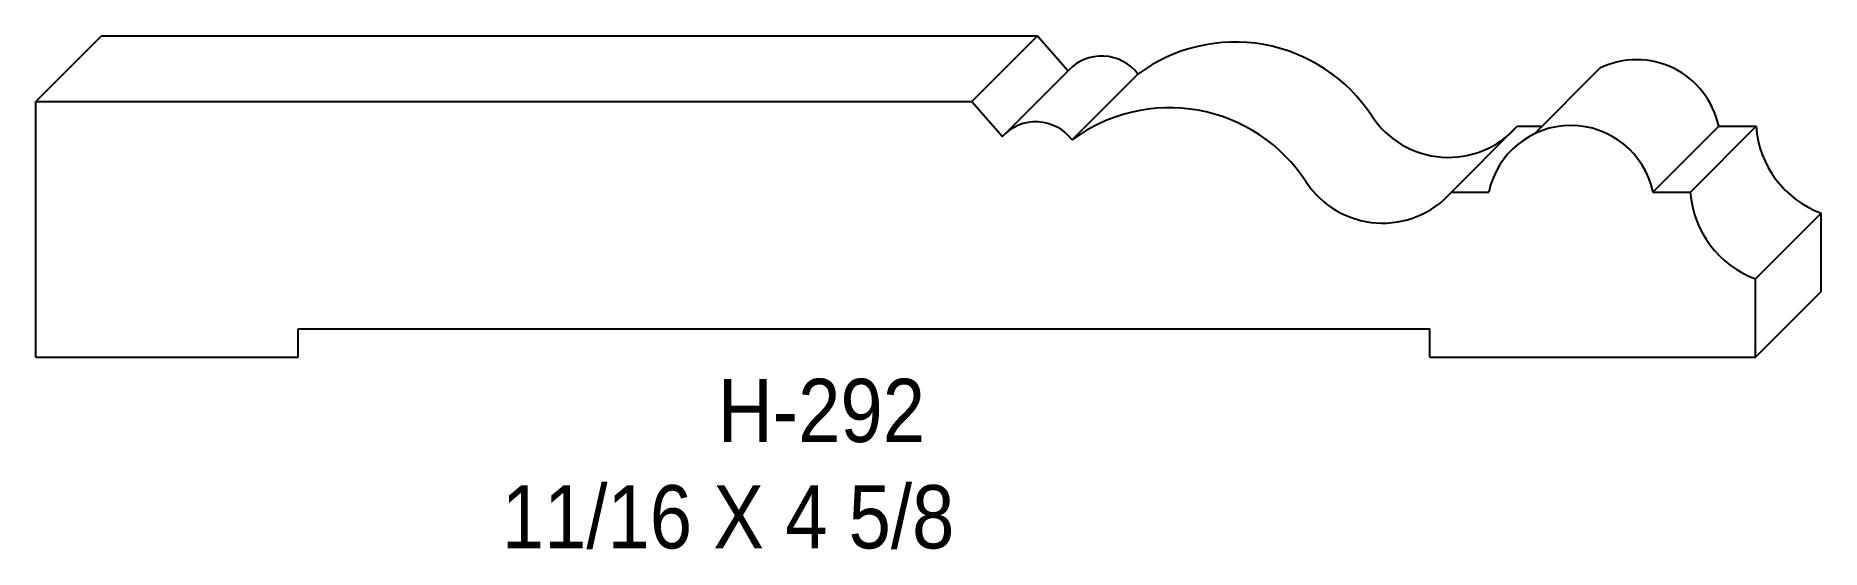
# Model space of a CAD drawing. Extents: x 57.87 to 62.67, y 147.48 to 148.86.
import ezdxf

# ---------------------------------------------------------------- set-up
doc = ezdxf.new("R2010")
doc.units = 0
doc.header["$LTSCALE"] = 5
doc.layers.add('PROFILE', color=7, linetype='CONTINUOUS')
doc.styles.add('TXT', font='TXT', dxfattribs={"height": 3.5})

msp = doc.modelspace()

# ---------------------------------------------------------------- linework, layer by layer
at = {"layer": 'PROFILE', "color": 1, "linetype": 'CONTINUOUS'}
for p, q in [((57.8733, 148.6836), (58.05, 148.8604)), ((58.05, 148.8604), (60.5664, 148.8604)), ((60.3897, 148.6836), (60.5664, 148.8604)), ((60.5664, 148.8604), (60.6489, 148.7659)), ((61.9017, 148.596), (62.0784, 148.7728)), ((60.4721, 148.5892), (60.6489, 148.7659)), ((60.6598, 148.5802), (60.8365, 148.7569)), ((57.8733, 148.6836), (60.3897, 148.6836)), ((57.8733, 147.9963), (57.8733, 148.6836)), ((60.3897, 148.6836), (60.4721, 148.5892)), ((61.6798, 148.44), (61.8566, 148.6167)), ((61.8566, 148.6167), (61.9224, 148.6167)), ((62.2214, 148.44), (62.3981, 148.6167)), ((62.3218, 148.44), (62.4985, 148.6167)), ((62.3981, 148.6167), (62.4985, 148.6167)), ((61.6798, 148.44), (61.78, 148.44)), ((62.2214, 148.44), (62.3218, 148.44)), ((62.4971, 148.2063), (62.6739, 148.383)), ((62.6739, 148.173), (62.6739, 148.383)), ((62.4971, 147.9963), (62.4971, 148.2063)), ((62.4971, 147.9963), (62.6739, 148.173)), ((58.5787, 148.0725), (61.6216, 148.0725)), ((58.5787, 147.9963), (58.5787, 148.0725)), ((61.6216, 147.9963), (61.6216, 148.0725)), ((57.8733, 147.9963), (58.5787, 147.9963)), ((61.6216, 147.9963), (62.4971, 147.9963))]:
    msp.add_line(p, q, dxfattribs=at)
for centre, major_axis, start_param, end_param in [((61.098, 148.4046), (0, 0.4387), -0.99149, 0.638475), ((60.739, 148.6833), (0, 0.1223), -0.924327, 0.828409), ((62.1774, 148.5701), (0.2256, 0), 0.208286, 2.024967), ((60.9213, 148.2279), (0, 0.4387), -0.99149, 0.638475), ((60.5622, 148.5065), (0.1223, 0), 0.646469, 2.399206), ((61.6715, 148.7798), (0, 0.2466), -4.133083, -2.293187), ((62.0007, 148.3933), (0, 0.2256), -1.362511, 1.362511), ((62.7676, 148.6359), (0, 0.2697), -4.641222, -3.496435), ((61.4948, 148.603), (0, 0.2466), -4.133083, -2.293187), ((62.5908, 148.4592), (0, 0.2697), -4.641222, -3.496435)]:
    msp.add_ellipse(centre, major_axis=major_axis, ratio=1, start_param=start_param, end_param=end_param, dxfattribs=at)

# ---------------------------------------------------------------- texts
at = {"layer": 'PROFILE', "color": 1, "linetype": 'CONTINUOUS', "style": 'TXT', "width": 0.9}
for s, height, p in [('H-292', 0.16996, (59.7072, 147.7678)), ('11/16 X 4 5/8', 0.169956, (59.1262, 147.4819))]:
    msp.add_text(s, height=height, dxfattribs=at).set_placement(p)

doc.saveas('drawing.dxf')
